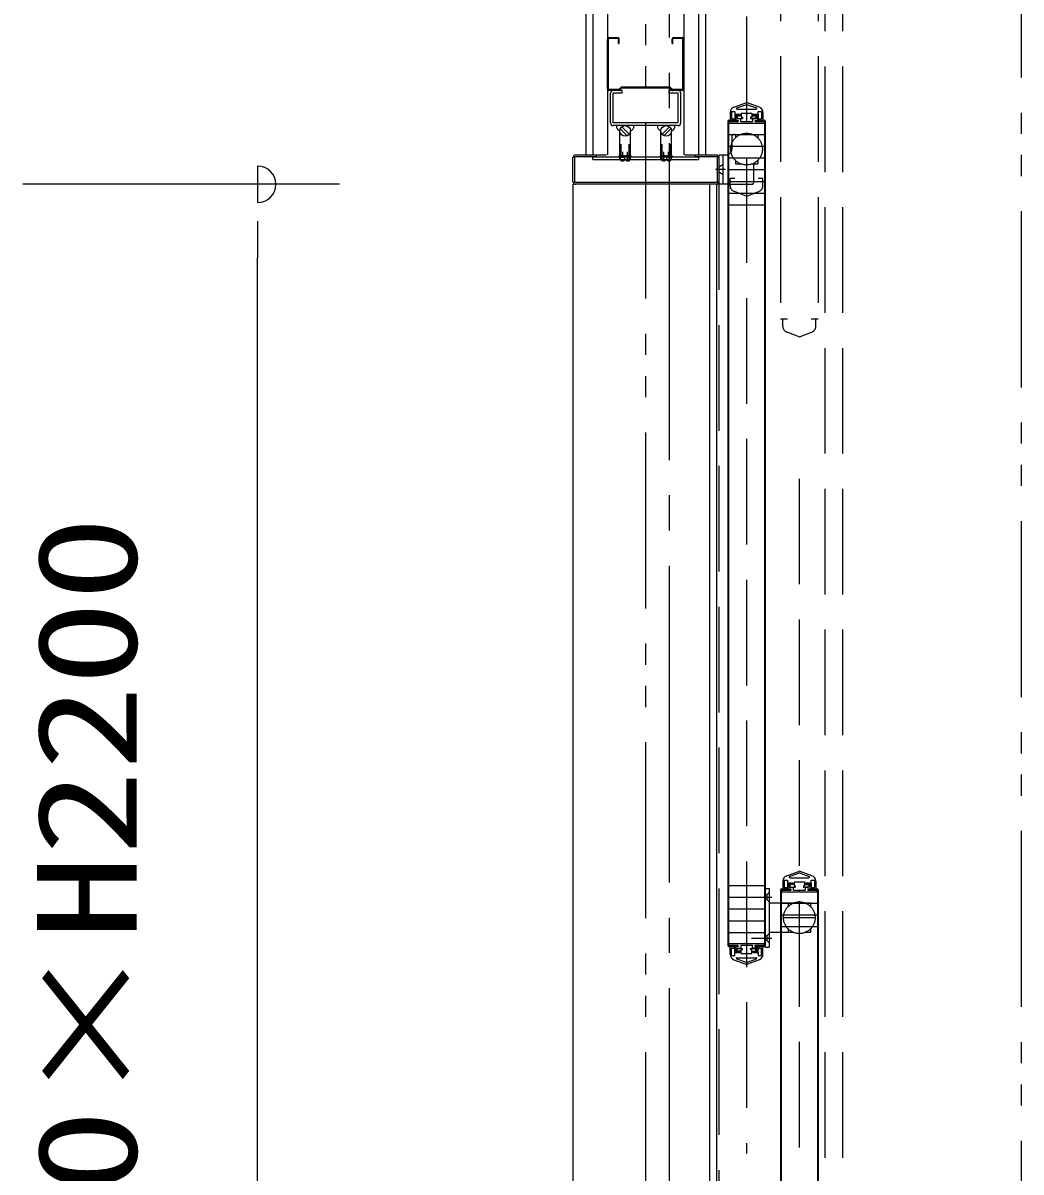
# Model space of a CAD drawing. Units: millimetres at full size. Extents: x -12803 to 120774, y -9413 to 101127.
# Drawn here: x 84424 to 85274, y 16210 to 17189 of the extents above; entities that cross this region are included whole.
import ezdxf
from ezdxf.enums import TextEntityAlignment as Align

# ---------------------------------------------------------------- set-up
doc = ezdxf.new("R2010")
doc.units = ezdxf.units.MM
doc.header["$LTSCALE"] = 30
for name, pattern in [('CHAIN2', [12, 9, -1, 1, -1]), ('DASHED3', [4, 3, -1]), ('DOUBLE_CHAIN1', [8.8, 5, -1, 0.6, -0.6, 0.6, -1])]:
    doc.linetypes.add(name, pattern=pattern)
doc.layers.add('0-0_NoName', color=7, linetype='Continuous')
for name, color, linetype, lineweight in [('1-3_AIHO15-壁開口寸法・コメント', 7, 'Continuous', 15), ('2-0_通芯', 7, 'DOUBLE_CHAIN1', 15), ('2-2_間仕切り芯', 7, 'DOUBLE_CHAIN1', 15), ('2-3_間仕切り', 7, 'Continuous', 15), ('2-A_建具', 7, 'Continuous', 15), ('3-2_AIHO08-壁芯', 7, 'CHAIN2', 15)]:
    doc.layers.add(name, color=color, linetype=linetype, lineweight=lineweight)
doc.styles.add('ＭＳ ゴシック', font='')
doc.styles.get('ＭＳ ゴシック').set_extended_font_data('MS Gothic')

# ---------------------------------------------------------------- blocks, each defined once
blk = doc.blocks.new('グループ部品-726')
at = {"layer": '1-3_AIHO15-壁開口寸法・コメント'}
for p, q in [((84623.51, 15652.66), (84623.51, 15683.91)), ((84623.51, 15605.79), (84623.51, 15637.04))]:
    blk.add_line(p, q, dxfattribs=at)
blk.add_arc((84623.51, 15621.41), 15.62, 90, 270, dxfattribs=at)
blk = doc.blocks.new('グループ部品-727')
at = {"layer": '1-3_AIHO15-壁開口寸法・コメント'}
for p, q in [((84623.51, 17067.04), (84623.51, 17035.79)), ((84623.51, 17020.16), (84623.51, 16988.91))]:
    blk.add_line(p, q, dxfattribs=at)
blk.add_arc((84623.51, 17051.41), 15.62, 270, 90, dxfattribs=at)
blk = doc.blocks.new('グループ部品-728')
at = {"layer": '1-3_AIHO15-壁開口寸法・コメント'}
for p, q in [((84693.36, 17051.41), (84423.51, 17051.41)), ((84623.51, 15683.91), (84623.51, 16988.91)), ((84693.36, 15621.41), (84423.51, 15621.41))]:
    blk.add_line(p, q, dxfattribs=at)
for name in ['グループ部品-727', 'グループ部品-726']:
    blk.add_blockref(name, (0, 0), dxfattribs=at)
at = {"layer": '1-3_AIHO15-壁開口寸法・コメント', "style": 'ＭＳ ゴシック', "width": 1.25}
blk.add_text('W1430×H2200', height=84.92, rotation=90, dxfattribs=at).set_placement((84545.88, 15902.05), align=Align.BOTTOM_LEFT)
blk = doc.blocks.new('グループ部品-732')
at = {"layer": '2-2_間仕切り芯'}
blk.add_line((84954.36, 20799.98), (84954.36, 8296.99), dxfattribs=at)
at = {"layer": '2-3_間仕切り'}
for p, q in [((84921.86, 19673.91), (84921.86, 17076.41)), ((84986.86, 19289.91), (84986.86, 17076.41)), ((84999.36, 17776.41), (84999.36, 17076.41)), ((85005.36, 17776.41), (85005.36, 17076.41)), ((84909.36, 17763.91), (84909.36, 17076.41)), ((84903.36, 17751.41), (84903.36, 17076.41))]:
    blk.add_line(p, q, dxfattribs=at)
at = {"layer": '2-A_建具', "linetype": 'DASHED3'}
for p, q in [((85107.36, 15621.91), (85107.36, 17766.41)), ((85122.36, 15621.91), (85122.36, 17766.41)), ((85069.36, 17760.51), (85069.36, 16936.41)), ((85101.36, 17760.51), (85101.36, 16936.41)), ((85040.36, 17314.41), (85040.36, 16225.57)), ((85027.86, 17091.91), (85027.86, 17081.41)), ((85029.86, 17093.91), (85035.26, 17093.91)), ((85030.86, 17093.91), (85030.86, 17091)), ((85045.46, 17093.91), (85049.86, 17093.91)), ((85049.86, 17093.91), (85049.86, 17091)), ((84909.36, 17074.81), (84999.36, 17074.81)), ((84909.36, 17072.51), (84999.36, 17072.51)), ((85020.06, 17067.91), (85016.86, 17066.01)), ((85030.86, 17071.82), (85030.86, 17068.91)), ((85030.86, 17068.91), (85035.26, 17068.91)), ((85045.46, 17068.91), (85049.86, 17068.91)), ((85046.66, 17053.41), (85046.66, 17068.91)), ((85049.86, 17071.82), (85049.86, 17068.91)), ((85022.4, 17063.91), (85013.95, 17063.91)), ((85020.06, 17059.66), (85016.86, 17061.81)), ((85016.86, 17051.41), (85016.86, 15621.41)), ((85026.36, 17050.19), (85026.36, 17056.41)), ((85030.36, 17056.41), (85026.36, 17056.41)), ((85054.36, 17056.41), (85050.36, 17056.41)), ((85054.36, 17050.19), (85054.36, 17056.41)), ((85040.08, 17041.41), (85030, 17045.38)), ((85040.08, 17041.41), (85040.63, 17041.41)), ((85040.63, 17041.41), (85050.71, 17045.38)), ((85075.36, 16936.41), (85069.36, 16936.41)), ((85071.36, 16930.19), (85071.36, 16936.41)), ((85101.36, 16936.41), (85095.36, 16936.41)), ((85099.36, 16930.19), (85099.36, 16936.41)), ((85085.08, 16921.41), (85075, 16925.38)), ((85085.08, 16921.41), (85085.63, 16921.41)), ((85085.63, 16921.41), (85095.71, 16925.38)), ((85085.36, 16800.56), (85085.36, 15571.41)), ((85057.56, 16445.91), (85056.36, 16445.91)), ((85057.56, 16441.91), (85056.36, 16441.91)), ((85059.56, 16447.91), (85057.56, 16445.91)), ((85057.56, 16445.91), (85057.56, 16441.91)), ((85059.56, 16439.91), (85057.56, 16441.91)), ((85075.86, 16438.91), (85075.86, 16436)), ((85094.86, 16438.91), (85090.46, 16438.91)), ((85091.66, 16438.91), (85091.66, 16438.35)), ((85094.86, 16438.91), (85094.86, 16436)), ((85098.86, 16426.41), (85071.86, 16426.41)), ((85059.56, 16412.91), (85057.56, 16410.91)), ((85080.26, 16413.91), (85069.36, 16413.91)), ((85075.86, 16416.82), (85075.86, 16413.91)), ((85094.86, 16413.91), (85090.46, 16413.91)), ((85091.66, 16414.47), (85091.66, 16413.91)), ((85094.86, 16416.82), (85094.86, 16413.91)), ((85057.56, 16410.91), (85056.36, 16410.91)), ((85059.56, 16404.91), (85057.56, 16406.91))]:
    blk.add_line(p, q, dxfattribs=at)
at = {"layer": '2-A_建具'}
for p, q in [((84921.86, 17132.61), (84921.86, 17175.21)), ((84922.66, 17132.21), (84922.66, 17175.61)), ((84931.06, 17175.61), (84922.66, 17175.61)), ((84923.06, 17176.41), (84930.66, 17176.41)), ((84931.06, 17171.41), (84931.06, 17175.61)), ((84931.86, 17171.41), (84931.86, 17175.21)), ((84976.86, 17171.41), (84976.86, 17175.21)), ((84986.06, 17175.61), (84977.66, 17175.61)), ((84977.66, 17171.41), (84977.66, 17175.61)), ((84978.06, 17176.41), (84985.66, 17176.41)), ((84986.06, 17132.21), (84986.06, 17175.61)), ((84986.86, 17132.61), (84986.86, 17175.21)), ((84931.06, 17171.41), (84931.86, 17171.41)), ((84976.86, 17171.41), (84977.66, 17171.41)), ((84931.52, 17132.21), (84922.66, 17132.21)), ((84934.36, 17131.41), (84923.06, 17131.41)), ((84924.36, 17103.81), (84924.36, 17129.01)), ((84926.66, 17103.71), (84926.66, 17129.11)), ((84934.36, 17129.11), (84926.66, 17129.11)), ((84931.52, 17132.21), (84933.52, 17134.21)), ((84932.21, 17131.76), (84933.86, 17133.41)), ((84975.19, 17134.21), (84933.52, 17134.21)), ((84974.86, 17133.41), (84933.86, 17133.41)), ((84934.36, 17129.11), (84934.36, 17131.41)), ((84974.36, 17129.11), (84974.36, 17131.41)), ((84985.66, 17131.41), (84974.36, 17131.41)), ((84982.06, 17129.11), (84974.36, 17129.11)), ((84974.86, 17133.41), (84976.5, 17131.76)), ((84975.19, 17134.21), (84977.19, 17132.21)), ((84986.06, 17132.21), (84977.19, 17132.21)), ((84982.06, 17103.71), (84982.06, 17129.11)), ((84984.36, 17103.81), (84984.36, 17129.01)), ((85029.64, 17117.21), (85039.67, 17120.89)), ((85032, 17116.48), (85039.67, 17119.29)), ((85051.08, 17117.21), (85041.04, 17120.89)), ((85041.04, 17119.29), (85048.72, 17116.48)), ((85026.36, 17112.52), (85026.36, 17106.31)), ((85027.56, 17113.51), (85027.56, 17107.21)), ((85027.56, 17113.51), (85030.36, 17113.51)), ((85027.56, 17107.21), (85030.36, 17107.21)), ((85030.36, 17113.51), (85030.36, 17111.01)), ((85034.86, 17111.01), (85030.36, 17111.01)), ((85030.36, 17110.91), (85030.36, 17107.24)), ((85030.36, 17110.91), (85034.36, 17110.91)), ((85030.36, 17107.21), (85030.36, 17106.01)), ((85031.36, 17109.91), (85034.36, 17109.91)), ((85031.36, 17109.91), (85031.36, 17107.41)), ((85031.36, 17107.41), (85035.36, 17107.41)), ((85032.17, 17115.51), (85048.54, 17115.51)), ((85032.36, 17109.31), (85032.36, 17108.01)), ((85034.86, 17109.81), (85032.86, 17109.81)), ((85032.86, 17107.51), (85036.86, 17107.51)), ((85034.36, 17110.91), (85034.36, 17109.91)), ((85034.86, 17111.01), (85034.86, 17109.81)), ((85035.36, 17104.91), (85035.36, 17107.41)), ((85035.86, 17112.01), (85035.86, 17108.51)), ((85035.86, 17112.01), (85044.86, 17112.01)), ((85035.86, 17108.51), (85036.86, 17108.51)), ((85036.86, 17108.51), (85036.86, 17107.51)), ((85043.86, 17108.51), (85043.86, 17107.51)), ((85044.86, 17108.51), (85043.86, 17108.51)), ((85043.86, 17107.51), (85047.86, 17107.51)), ((85044.86, 17112.01), (85044.86, 17108.51)), ((85045.36, 17107.41), (85045.36, 17104.91)), ((85049.36, 17107.41), (85045.36, 17107.41)), ((85045.86, 17111.01), (85045.86, 17109.81)), ((85050.36, 17111.01), (85045.86, 17111.01)), ((85045.86, 17109.81), (85047.86, 17109.81)), ((85046.36, 17110.91), (85050.36, 17110.91)), ((85048.36, 17109.31), (85048.36, 17108.01)), ((85049.36, 17109.91), (85049.36, 17107.41)), ((85050.36, 17111.01), (85050.36, 17113.51)), ((85050.36, 17113.51), (85053.16, 17113.51)), ((85050.36, 17110.91), (85050.36, 17107.24)), ((85050.36, 17107.21), (85053.16, 17107.21)), ((85050.36, 17107.21), (85050.36, 17106.01)), ((85053.16, 17113.51), (85053.16, 17107.21)), ((85054.36, 17112.52), (85054.36, 17106.31)), ((84982.06, 17103.71), (84926.66, 17103.71)), ((84981.96, 17101.41), (84926.76, 17101.41)), ((84932.36, 17072.91), (84932.36, 17096.91)), ((84932.76, 17098.78), (84938.72, 17092.81)), ((84933.99, 17100.38), (84940.32, 17094.04)), ((84941.36, 17072.91), (84941.36, 17096.91)), ((84967.36, 17072.91), (84967.36, 17096.91)), ((84974.72, 17100.38), (84968.39, 17094.04)), ((84975.95, 17098.78), (84969.99, 17092.81)), ((84976.36, 17072.91), (84976.36, 17096.91)), ((85024.36, 17105.11), (85024.36, 16402.71)), ((85024.96, 17105.41), (85031.86, 17105.41)), ((85024.96, 17105.41), (85024.96, 16402.41)), ((85025.11, 17104.41), (85025.11, 17103.91)), ((85025.26, 17106.01), (85031.86, 17106.01)), ((85025.61, 17104.91), (85033.11, 17104.91)), ((85025.61, 17103.41), (85040.06, 17103.41)), ((85031.18, 17106.26), (85033.11, 17105.91)), ((85031.86, 17106.01), (85031.86, 17105.41)), ((85033.11, 17105.91), (85033.11, 17104.91)), ((85035.36, 17104.91), (85045.36, 17104.91)), ((85040.36, 17103.71), (85040.06, 17103.41)), ((85040.66, 17103.41), (85040.36, 17103.71)), ((85040.66, 17103.41), (85055.11, 17103.41)), ((85047.61, 17105.91), (85049.54, 17106.26)), ((85047.61, 17105.91), (85047.61, 17104.91)), ((85047.61, 17104.91), (85055.11, 17104.91)), ((85048.86, 17106.01), (85055.46, 17106.01)), ((85055.61, 17104.41), (85055.61, 17103.91)), ((85055.76, 17105.41), (85055.76, 16402.41)), ((85056.36, 17105.11), (85056.36, 16402.71)), ((85024.96, 17093.91), (85055.76, 17093.91)), ((84933.36, 17074.07), (84933.36, 17085.61)), ((84934.86, 17074.4), (84934.86, 17079.17)), ((84938.86, 17071.42), (84938.86, 17079.17)), ((84940.36, 17071.76), (84940.36, 17085.61)), ((84968.36, 17071.76), (84968.36, 17085.61)), ((84969.86, 17071.42), (84969.86, 17079.17)), ((84973.86, 17074.4), (84973.86, 17079.17)), ((84975.36, 17074.07), (84975.36, 17085.61)), ((85024.96, 17083.91), (85055.76, 17083.91)), ((84892.36, 17053.81), (84892.36, 17074.01)), ((84912.36, 17074.81), (84893.96, 17074.81)), ((84893.96, 17053.01), (84893.96, 17074.81)), ((84894.76, 17076.41), (84920.86, 17076.41)), ((84909.36, 17072.51), (84909.36, 17074.81)), ((84912.36, 17074.81), (84912.36, 17076.41)), ((84987.86, 17076.41), (85014.46, 17076.41)), ((84996.36, 17076.41), (84996.36, 17074.81)), ((85015.26, 17074.81), (84996.36, 17074.81)), ((84999.36, 17074.81), (84999.36, 17072.51)), ((85015.26, 17074.81), (85015.26, 17053.01)), ((85016.86, 17076.21), (85016.86, 17051.41)), ((85016.86, 17074.01), (85016.86, 17053.81)), ((85017.06, 17076.41), (85022.86, 17076.41)), ((85020.06, 17076.41), (85020.06, 17051.41)), ((85024.96, 17073.91), (85055.76, 17073.91)), ((85024.96, 17063.91), (85055.76, 17063.91)), ((84892.36, 17051.41), (84892.36, 15619.01)), ((85015.26, 17053.01), (84893.96, 17053.01)), ((85014.46, 17051.41), (84894.76, 17051.41)), ((85024.36, 17051.41), (84958.36, 17051.41)), ((85008.86, 17051.41), (85008.86, 15621.41)), ((85014.86, 17051.41), (85014.86, 15621.41)), ((85024.36, 17051.41), (85044.66, 17051.41)), ((85024.36, 17049.81), (85024.36, 17000.41)), ((85024.96, 17053.91), (85055.76, 17053.91)), ((85056.36, 17049.81), (85056.36, 17000.41)), ((85024.96, 17043.91), (85055.76, 17043.91)), ((85024.96, 17033.91), (85055.76, 17033.91)), ((85074.64, 16462.21), (85084.67, 16465.89)), ((85077, 16461.48), (85084.67, 16464.29)), ((85077.17, 16460.51), (85093.54, 16460.51)), ((85096.08, 16462.21), (85086.04, 16465.89)), ((85086.04, 16464.29), (85093.72, 16461.48)), ((85024.96, 16453.91), (85055.76, 16453.91)), ((85056.36, 16451.41), (85059.56, 16451.41)), ((85056.36, 16401.41), (85056.36, 16451.41)), ((85059.56, 16451.41), (85059.56, 16401.41)), ((85070.26, 16451.01), (85076.86, 16451.01)), ((85071.36, 16457.52), (85071.36, 16451.31)), ((85072.56, 16458.51), (85072.56, 16452.21)), ((85072.56, 16458.51), (85075.36, 16458.51)), ((85072.56, 16452.21), (85075.36, 16452.21)), ((85075.36, 16458.51), (85075.36, 16456.01)), ((85079.86, 16456.01), (85075.36, 16456.01)), ((85075.36, 16455.91), (85075.36, 16452.24)), ((85075.36, 16455.91), (85079.36, 16455.91)), ((85075.36, 16452.21), (85075.36, 16451.01)), ((85076.18, 16451.26), (85078.11, 16450.91)), ((85076.36, 16454.91), (85079.36, 16454.91)), ((85076.36, 16454.91), (85076.36, 16452.41)), ((85076.36, 16452.41), (85080.36, 16452.41)), ((85076.86, 16451.01), (85076.86, 16450.41)), ((85077.36, 16454.31), (85077.36, 16453.01)), ((85079.86, 16454.81), (85077.86, 16454.81)), ((85077.86, 16452.51), (85081.86, 16452.51)), ((85078.11, 16450.91), (85078.11, 16449.91)), ((85079.36, 16455.91), (85079.36, 16454.91)), ((85079.86, 16456.01), (85079.86, 16454.81)), ((85080.36, 16449.91), (85080.36, 16452.41)), ((85080.86, 16457.01), (85080.86, 16453.51)), ((85080.86, 16457.01), (85089.86, 16457.01)), ((85080.86, 16453.51), (85081.86, 16453.51)), ((85081.86, 16453.51), (85081.86, 16452.51)), ((85088.86, 16453.51), (85088.86, 16452.51)), ((85089.86, 16453.51), (85088.86, 16453.51)), ((85088.86, 16452.51), (85092.86, 16452.51)), ((85089.86, 16457.01), (85089.86, 16453.51)), ((85090.36, 16452.41), (85090.36, 16449.91)), ((85094.36, 16452.41), (85090.36, 16452.41)), ((85090.86, 16456.01), (85090.86, 16454.81)), ((85095.36, 16456.01), (85090.86, 16456.01)), ((85090.86, 16454.81), (85092.86, 16454.81)), ((85091.36, 16455.91), (85095.36, 16455.91)), ((85092.61, 16450.91), (85094.54, 16451.26)), ((85092.61, 16450.91), (85092.61, 16449.91)), ((85093.36, 16454.31), (85093.36, 16453.01)), ((85093.86, 16451.01), (85100.46, 16451.01)), ((85094.36, 16454.91), (85094.36, 16452.41)), ((85095.36, 16456.01), (85095.36, 16458.51)), ((85095.36, 16458.51), (85098.16, 16458.51)), ((85095.36, 16455.91), (85095.36, 16452.24)), ((85095.36, 16452.21), (85098.16, 16452.21)), ((85095.36, 16452.21), (85095.36, 16451.01)), ((85098.16, 16458.51), (85098.16, 16452.21)), ((85099.36, 16457.52), (85099.36, 16451.31)), ((85024.96, 16443.91), (85055.76, 16443.91)), ((85044.56, 16443.91), (85062.01, 16443.91)), ((85069.36, 16450.11), (85069.36, 15627.71)), ((85069.96, 16450.41), (85076.86, 16450.41)), ((85069.96, 16450.41), (85069.96, 15627.41)), ((85070.11, 16449.41), (85070.11, 16448.91)), ((85070.61, 16449.91), (85078.11, 16449.91)), ((85070.61, 16448.41), (85085.06, 16448.41)), ((85080.36, 16449.91), (85090.36, 16449.91)), ((85085.36, 16448.71), (85085.06, 16448.41)), ((85085.66, 16448.41), (85085.36, 16448.71)), ((85085.66, 16448.41), (85100.11, 16448.41)), ((85092.61, 16449.91), (85100.11, 16449.91)), ((85100.61, 16449.41), (85100.61, 16448.91)), ((85100.76, 16450.41), (85100.76, 15627.41)), ((85101.36, 16450.11), (85101.36, 15627.71)), ((85024.96, 16433.91), (85055.76, 16433.91)), ((85069.36, 16438.91), (85059.56, 16438.91)), ((85080.26, 16438.91), (85069.36, 16438.91)), ((85069.96, 16438.91), (85100.76, 16438.91)), ((85024.96, 16423.91), (85055.76, 16423.91)), ((85069.96, 16428.91), (85100.76, 16428.91)), ((85024.96, 16413.91), (85055.76, 16413.91)), ((85069.36, 16413.91), (85059.56, 16413.91)), ((85069.96, 16418.91), (85100.76, 16418.91)), ((85024.96, 16402.41), (85031.86, 16402.41)), ((85025.11, 16403.41), (85025.11, 16403.91)), ((85025.26, 16401.81), (85031.86, 16401.81)), ((85025.61, 16404.41), (85040.06, 16404.41)), ((85025.61, 16402.91), (85033.11, 16402.91)), ((85030.36, 16400.61), (85030.36, 16401.81)), ((85031.18, 16401.56), (85033.11, 16401.91)), ((85031.86, 16401.81), (85031.86, 16402.41)), ((85033.11, 16401.91), (85033.11, 16402.91)), ((85035.36, 16402.91), (85035.36, 16400.41)), ((85035.36, 16402.91), (85045.36, 16402.91)), ((85040.36, 16404.11), (85040.06, 16404.41)), ((85040.66, 16404.41), (85040.36, 16404.11)), ((85040.66, 16404.41), (85055.11, 16404.41)), ((85044.56, 16408.91), (85062.01, 16408.91)), ((85045.36, 16400.41), (85045.36, 16402.91)), ((85047.61, 16401.91), (85047.61, 16402.91)), ((85047.61, 16402.91), (85055.11, 16402.91)), ((85047.61, 16401.91), (85049.54, 16401.56)), ((85048.86, 16401.81), (85048.86, 16402.41)), ((85048.86, 16402.41), (85055.76, 16402.41)), ((85048.86, 16401.81), (85055.46, 16401.81)), ((85050.36, 16400.61), (85050.36, 16401.81)), ((85055.61, 16403.41), (85055.61, 16403.91)), ((85026.36, 16395.3), (85026.36, 16401.51)), ((85027.56, 16400.61), (85030.36, 16400.61)), ((85027.56, 16394.31), (85027.56, 16400.61)), ((85027.56, 16394.31), (85030.36, 16394.31)), ((85030.36, 16396.91), (85030.36, 16400.58)), ((85030.36, 16396.91), (85034.36, 16396.91)), ((85034.86, 16396.81), (85030.36, 16396.81)), ((85030.36, 16394.31), (85030.36, 16396.81)), ((85031.36, 16397.91), (85031.36, 16400.41)), ((85031.36, 16400.41), (85035.36, 16400.41)), ((85031.36, 16397.91), (85034.36, 16397.91)), ((85032.17, 16392.31), (85048.54, 16392.31)), ((85032.36, 16398.51), (85032.36, 16399.81)), ((85032.86, 16400.31), (85036.86, 16400.31)), ((85034.86, 16398.01), (85032.86, 16398.01)), ((85034.36, 16396.91), (85034.36, 16397.91)), ((85034.86, 16396.81), (85034.86, 16398.01)), ((85035.86, 16395.81), (85035.86, 16399.31)), ((85035.86, 16399.31), (85036.86, 16399.31)), ((85035.86, 16395.81), (85044.86, 16395.81)), ((85036.86, 16399.31), (85036.86, 16400.31)), ((85043.86, 16399.31), (85043.86, 16400.31)), ((85043.86, 16400.31), (85047.86, 16400.31)), ((85044.86, 16399.31), (85043.86, 16399.31)), ((85044.86, 16395.81), (85044.86, 16399.31)), ((85049.36, 16400.41), (85045.36, 16400.41)), ((85045.86, 16396.81), (85045.86, 16398.01)), ((85045.86, 16398.01), (85047.86, 16398.01)), ((85050.36, 16396.81), (85045.86, 16396.81)), ((85046.36, 16396.91), (85050.36, 16396.91)), ((85048.36, 16398.51), (85048.36, 16399.81)), ((85049.36, 16397.91), (85049.36, 16400.41)), ((85050.36, 16400.61), (85053.16, 16400.61)), ((85050.36, 16396.91), (85050.36, 16400.58)), ((85050.36, 16396.81), (85050.36, 16394.31)), ((85050.36, 16394.31), (85053.16, 16394.31)), ((85053.16, 16394.31), (85053.16, 16400.61)), ((85054.36, 16395.3), (85054.36, 16401.51)), ((85056.36, 16401.41), (85059.56, 16401.41)), ((85029.64, 16390.61), (85039.67, 16386.93)), ((85032, 16391.34), (85039.67, 16388.53)), ((85041.04, 16388.53), (85048.72, 16391.34)), ((85051.08, 16390.61), (85041.04, 16386.93))]:
    blk.add_line(p, q, dxfattribs=at)
for points in [[(85046.36, 17110.91), (85046.36, 17109.91), (85049.36, 17109.91)], [(85048.86, 17106.01), (85048.86, 17105.41), (85055.76, 17105.41)], [(85091.36, 16455.91), (85091.36, 16454.91), (85094.36, 16454.91)], [(85093.86, 16451.01), (85093.86, 16450.41), (85100.76, 16450.41)], [(85046.36, 16396.91), (85046.36, 16397.91), (85049.36, 16397.91)]]:
    blk.add_lwpolyline(points, dxfattribs=at)
at = {"layer": '2-A_建具', "linetype": 'DASHED3'}
blk.add_lwpolyline([(85057.56, 16410.91), (85057.56, 16406.91), (85056.36, 16406.91)], dxfattribs=at)
at = {"layer": '2-A_建具'}
for centre in [(84936.86, 17096.91), (84971.86, 17096.91)]:
    blk.add_circle(centre, 4.5, dxfattribs=at)
at = {"layer": '2-A_建具', "linetype": 'DASHED3'}
for centre in [(85040.36, 17081.41), (85085.36, 16426.41)]:
    blk.add_circle(centre, 13.5, dxfattribs=at)
at = {"layer": '2-A_建具'}
for centre, radius, start, end in [((84923.06, 17175.21), 1.2, 90, 180), ((84930.66, 17175.21), 1.2, 0, 90), ((84978.06, 17175.21), 1.2, 90, 180), ((84985.66, 17175.21), 1.2, 0, 90), ((84923.06, 17132.61), 1.2, 180, 270), ((84926.76, 17129.01), 2.4, 90, 180), ((84931.36, 17132.61), 1.2, 270, 315), ((84977.35, 17132.61), 1.2, 225, 270), ((84981.96, 17129.01), 2.4, 0, 90), ((84985.66, 17132.61), 1.2, 270, 0), ((85031.36, 17112.52), 5, 110.12444, 180), ((85032.17, 17116.01), 0.5, 110.12444, 270), ((85040.36, 17119.01), 2, 69.87556, 110.12444), ((85040.36, 17117.41), 2, 69.87556, 110.12444), ((85048.54, 17116.01), 0.5, 270, 69.87556), ((85049.36, 17112.52), 5, 0, 69.87556), ((85031.36, 17107.24), 1, 180, 259.69515), ((85032.86, 17109.31), 0.5, 90, 180), ((85032.86, 17108.01), 0.5, 180, 270), ((85047.86, 17109.31), 0.5, 0, 90), ((85047.86, 17108.01), 0.5, 270, 0), ((85049.36, 17107.24), 1, 280.30485, 0), ((84926.76, 17103.81), 2.4, 180, 270), ((84933.4, 17100.84), 4.02, 171.82006, 255.0162), ((84940.32, 17100.84), 4.02, 284.9838, 8.17994), ((84968.4, 17100.84), 4.02, 171.82006, 255.0162), ((84975.32, 17100.84), 4.02, 284.9838, 8.17994), ((84981.96, 17103.81), 2.4, 270, 0), ((85025.26, 17105.11), 0.9, 90, 180), ((85025.61, 17104.41), 0.5, 90, 180), ((85025.61, 17103.91), 0.5, 180, 270), ((85026.66, 17106.31), 0.3, 180, 270), ((85054.06, 17106.31), 0.3, 270, 0), ((85055.11, 17104.41), 0.5, 0, 90), ((85055.11, 17103.91), 0.5, 270, 0), ((85055.46, 17105.11), 0.9, 0, 90), ((84894.76, 17074.01), 2.4, 90, 180), ((84932.36, 17074.81), 1, 25.84193, 180), ((84934.61, 17071.97), 2.44, 22.61986, 157.38014), ((84934.61, 17073.85), 2.44, 202.61986, 337.38014), ((84934.16, 17074.81), 1, 25.84193, 180), ((84935.96, 17074.81), 1, 25.84193, 180), ((84937.76, 17074.81), 1, 25.84193, 180), ((84939.11, 17073.85), 2.44, 202.61986, 337.38014), ((84939.56, 17074.81), 1, 25.84193, 180), ((84941.36, 17074.81), 1, 0, 180), ((84967.36, 17074.81), 1, 0, 180), ((84969.61, 17073.85), 2.44, 202.61986, 337.38014), ((84969.16, 17074.81), 1, 0, 154.15807), ((84970.96, 17074.81), 1, 0, 154.15807), ((84972.76, 17074.81), 1, 0, 154.15807), ((84974.11, 17071.97), 2.44, 22.61986, 157.38014), ((84974.11, 17073.85), 2.44, 202.61986, 337.38014), ((84974.56, 17074.81), 1, 0, 154.15807), ((84976.36, 17074.81), 1, 0, 154.15807), ((85014.46, 17074.01), 2.4, 0, 90), ((85022.86, 17081.41), 5, 270, 287.4576), ((84894.76, 17053.81), 2.4, 180, 270), ((85014.46, 17053.81), 2.4, 270, 0), ((85076.36, 16457.52), 5, 110.12444, 180), ((85077.17, 16461.01), 0.5, 110.12444, 270), ((85085.36, 16464.01), 2, 69.87556, 110.12444), ((85085.36, 16462.41), 2, 69.87556, 110.12444), ((85093.54, 16461.01), 0.5, 270, 69.87556), ((85094.36, 16457.52), 5, 0, 69.87556), ((85070.26, 16450.11), 0.9, 90, 180), ((85071.66, 16451.31), 0.3, 180, 270), ((85076.36, 16452.24), 1, 180, 259.69515), ((85077.86, 16454.31), 0.5, 90, 180), ((85077.86, 16453.01), 0.5, 180, 270), ((85092.86, 16454.31), 0.5, 0, 90), ((85092.86, 16453.01), 0.5, 270, 0), ((85094.36, 16452.24), 1, 280.30485, 0), ((85099.06, 16451.31), 0.3, 270, 0), ((85100.46, 16450.11), 0.9, 0, 90), ((85070.61, 16449.41), 0.5, 90, 180), ((85070.61, 16448.91), 0.5, 180, 270), ((85100.11, 16449.41), 0.5, 0, 90), ((85100.11, 16448.91), 0.5, 270, 0), ((85025.26, 16402.71), 0.9, 180, 270), ((85025.61, 16403.91), 0.5, 90, 180), ((85025.61, 16403.41), 0.5, 180, 270), ((85026.66, 16401.51), 0.3, 90, 180), ((85054.06, 16401.51), 0.3, 0, 90), ((85055.11, 16403.91), 0.5, 0, 90), ((85055.11, 16403.41), 0.5, 270, 0), ((85055.46, 16402.71), 0.9, 270, 0), ((85031.36, 16395.3), 5, 180, 249.87556), ((85031.36, 16400.58), 1, 100.30485, 180), ((85032.17, 16391.81), 0.5, 90, 249.87556), ((85032.86, 16399.81), 0.5, 90, 180), ((85032.86, 16398.51), 0.5, 180, 270), ((85047.86, 16399.81), 0.5, 0, 90), ((85047.86, 16398.51), 0.5, 270, 0), ((85048.54, 16391.81), 0.5, 290.12444, 90), ((85049.36, 16400.58), 1, 0, 79.69515), ((85049.36, 16395.3), 5, 290.12444, 0), ((85040.36, 16390.41), 2, 249.87556, 290.12444), ((85040.36, 16388.81), 2, 249.87556, 290.12444)]:
    blk.add_arc(centre, radius, start, end, dxfattribs=at)
at = {"layer": '2-A_建具', "linetype": 'DASHED3'}
for centre, radius, start, end in [((85029.86, 17091.91), 2, 90, 180), ((85022.86, 17081.41), 5, 287.4576, 0), ((85031.36, 17050.19), 5, 180, 254.24546), ((85044.66, 17053.41), 2, 270, 0), ((85049.36, 17050.19), 5, 285.75454, 0), ((85076.36, 16930.19), 5, 180, 254.24546), ((85094.36, 16930.19), 5, 285.75454, 0)]:
    blk.add_arc(centre, radius, start, end, dxfattribs=at)
at = {"layer": '3-2_AIHO08-壁芯'}
blk.add_line((84974.36, 19246.41), (84974.36, 13296.41), dxfattribs=at)
at = {"layer": '1-3_AIHO15-壁開口寸法・コメント'}
blk.add_blockref('グループ部品-728', (0, 0), dxfattribs=at)
blk = doc.blocks.new('グループ部品-757')
at = {"layer": '1-3_AIHO15-壁開口寸法・コメント'}
for p, q in [((84623.51, 15652.66), (84623.51, 15683.91)), ((84623.51, 15605.79), (84623.51, 15637.04))]:
    blk.add_line(p, q, dxfattribs=at)
blk.add_arc((84623.51, 15621.41), 15.62, 90, 270, dxfattribs=at)
blk = doc.blocks.new('グループ部品-758')
at = {"layer": '1-3_AIHO15-壁開口寸法・コメント'}
for p, q in [((84623.51, 17067.04), (84623.51, 17035.79)), ((84623.51, 17020.16), (84623.51, 16988.91))]:
    blk.add_line(p, q, dxfattribs=at)
blk.add_arc((84623.51, 17051.41), 15.62, 270, 90, dxfattribs=at)
blk = doc.blocks.new('グループ部品-759')
at = {"layer": '1-3_AIHO15-壁開口寸法・コメント'}
for p, q in [((84693.36, 17051.41), (84423.51, 17051.41)), ((84623.51, 15683.91), (84623.51, 16988.91)), ((84693.36, 15621.41), (84423.51, 15621.41))]:
    blk.add_line(p, q, dxfattribs=at)
for name in ['グループ部品-758', 'グループ部品-757']:
    blk.add_blockref(name, (0, 0), dxfattribs=at)
at = {"layer": '1-3_AIHO15-壁開口寸法・コメント', "style": 'ＭＳ ゴシック', "width": 1.25}
blk.add_text('W1430×H2200', height=84.92, rotation=90, dxfattribs=at).set_placement((84545.88, 15902.05), align=Align.BOTTOM_LEFT)
blk = doc.blocks.new('グループ部品-763')
at = {"layer": '2-2_間仕切り芯'}
blk.add_line((84954.36, 20799.98), (84954.36, 8296.99), dxfattribs=at)
at = {"layer": '2-A_建具', "linetype": 'DASHED3'}
for p, q in [((85107.36, 15621.91), (85107.36, 17766.41)), ((85122.36, 15621.91), (85122.36, 17766.41)), ((85069.36, 17760.51), (85069.36, 16936.41)), ((85101.36, 17760.51), (85101.36, 16936.41)), ((85040.36, 17314.41), (85040.36, 16225.57)), ((85027.86, 17091.91), (85027.86, 17081.41)), ((85029.86, 17093.91), (85035.26, 17093.91)), ((85030.86, 17093.91), (85030.86, 17091)), ((85045.46, 17093.91), (85049.86, 17093.91)), ((85049.86, 17093.91), (85049.86, 17091)), ((84909.36, 17074.81), (84999.36, 17074.81)), ((84909.36, 17072.51), (84999.36, 17072.51)), ((85020.06, 17067.91), (85016.86, 17066.01)), ((85030.86, 17071.82), (85030.86, 17068.91)), ((85030.86, 17068.91), (85035.26, 17068.91)), ((85045.46, 17068.91), (85049.86, 17068.91)), ((85046.66, 17053.41), (85046.66, 17068.91)), ((85049.86, 17071.82), (85049.86, 17068.91)), ((85022.4, 17063.91), (85013.95, 17063.91)), ((85020.06, 17059.66), (85016.86, 17061.81)), ((85016.86, 17051.41), (85016.86, 15621.41)), ((85026.36, 17050.19), (85026.36, 17056.41)), ((85030.36, 17056.41), (85026.36, 17056.41)), ((85054.36, 17056.41), (85050.36, 17056.41)), ((85054.36, 17050.19), (85054.36, 17056.41)), ((85040.08, 17041.41), (85030, 17045.38)), ((85040.08, 17041.41), (85040.63, 17041.41)), ((85040.63, 17041.41), (85050.71, 17045.38)), ((85075.36, 16936.41), (85069.36, 16936.41)), ((85071.36, 16930.19), (85071.36, 16936.41)), ((85101.36, 16936.41), (85095.36, 16936.41)), ((85099.36, 16930.19), (85099.36, 16936.41)), ((85085.08, 16921.41), (85075, 16925.38)), ((85085.08, 16921.41), (85085.63, 16921.41)), ((85085.63, 16921.41), (85095.71, 16925.38)), ((85085.36, 16800.56), (85085.36, 15571.41)), ((85057.56, 16445.91), (85056.36, 16445.91)), ((85057.56, 16441.91), (85056.36, 16441.91)), ((85059.56, 16447.91), (85057.56, 16445.91)), ((85057.56, 16445.91), (85057.56, 16441.91)), ((85059.56, 16439.91), (85057.56, 16441.91)), ((85075.86, 16438.91), (85075.86, 16436)), ((85094.86, 16438.91), (85090.46, 16438.91)), ((85091.66, 16438.91), (85091.66, 16438.35)), ((85094.86, 16438.91), (85094.86, 16436)), ((85098.86, 16426.41), (85071.86, 16426.41)), ((85059.56, 16412.91), (85057.56, 16410.91)), ((85080.26, 16413.91), (85069.36, 16413.91)), ((85075.86, 16416.82), (85075.86, 16413.91)), ((85094.86, 16413.91), (85090.46, 16413.91)), ((85091.66, 16414.47), (85091.66, 16413.91)), ((85094.86, 16416.82), (85094.86, 16413.91)), ((85057.56, 16410.91), (85056.36, 16410.91)), ((85059.56, 16404.91), (85057.56, 16406.91))]:
    blk.add_line(p, q, dxfattribs=at)
at = {"layer": '2-A_建具'}
for p, q in [((84921.86, 17132.61), (84921.86, 17175.21)), ((84922.66, 17132.21), (84922.66, 17175.61)), ((84931.06, 17175.61), (84922.66, 17175.61)), ((84923.06, 17176.41), (84930.66, 17176.41)), ((84931.06, 17171.41), (84931.06, 17175.61)), ((84931.86, 17171.41), (84931.86, 17175.21)), ((84976.86, 17171.41), (84976.86, 17175.21)), ((84986.06, 17175.61), (84977.66, 17175.61)), ((84977.66, 17171.41), (84977.66, 17175.61)), ((84978.06, 17176.41), (84985.66, 17176.41)), ((84986.06, 17132.21), (84986.06, 17175.61)), ((84986.86, 17132.61), (84986.86, 17175.21)), ((84931.06, 17171.41), (84931.86, 17171.41)), ((84976.86, 17171.41), (84977.66, 17171.41)), ((84931.52, 17132.21), (84922.66, 17132.21)), ((84934.36, 17131.41), (84923.06, 17131.41)), ((84924.36, 17103.81), (84924.36, 17129.01)), ((84926.66, 17103.71), (84926.66, 17129.11)), ((84934.36, 17129.11), (84926.66, 17129.11)), ((84931.52, 17132.21), (84933.52, 17134.21)), ((84932.21, 17131.76), (84933.86, 17133.41)), ((84975.19, 17134.21), (84933.52, 17134.21)), ((84974.86, 17133.41), (84933.86, 17133.41)), ((84934.36, 17129.11), (84934.36, 17131.41)), ((84974.36, 17129.11), (84974.36, 17131.41)), ((84985.66, 17131.41), (84974.36, 17131.41)), ((84982.06, 17129.11), (84974.36, 17129.11)), ((84974.86, 17133.41), (84976.5, 17131.76)), ((84975.19, 17134.21), (84977.19, 17132.21)), ((84986.06, 17132.21), (84977.19, 17132.21)), ((84982.06, 17103.71), (84982.06, 17129.11)), ((84984.36, 17103.81), (84984.36, 17129.01)), ((85029.64, 17117.21), (85039.67, 17120.89)), ((85032, 17116.48), (85039.67, 17119.29)), ((85051.08, 17117.21), (85041.04, 17120.89)), ((85041.04, 17119.29), (85048.72, 17116.48)), ((85026.36, 17112.52), (85026.36, 17106.31)), ((85027.56, 17113.51), (85027.56, 17107.21)), ((85027.56, 17113.51), (85030.36, 17113.51)), ((85027.56, 17107.21), (85030.36, 17107.21)), ((85030.36, 17113.51), (85030.36, 17111.01)), ((85034.86, 17111.01), (85030.36, 17111.01)), ((85030.36, 17110.91), (85030.36, 17107.24)), ((85030.36, 17110.91), (85034.36, 17110.91)), ((85030.36, 17107.21), (85030.36, 17106.01)), ((85031.36, 17109.91), (85034.36, 17109.91)), ((85031.36, 17109.91), (85031.36, 17107.41)), ((85031.36, 17107.41), (85035.36, 17107.41)), ((85032.17, 17115.51), (85048.54, 17115.51)), ((85032.36, 17109.31), (85032.36, 17108.01)), ((85034.86, 17109.81), (85032.86, 17109.81)), ((85032.86, 17107.51), (85036.86, 17107.51)), ((85034.36, 17110.91), (85034.36, 17109.91)), ((85034.86, 17111.01), (85034.86, 17109.81)), ((85035.36, 17104.91), (85035.36, 17107.41)), ((85035.86, 17112.01), (85035.86, 17108.51)), ((85035.86, 17112.01), (85044.86, 17112.01)), ((85035.86, 17108.51), (85036.86, 17108.51)), ((85036.86, 17108.51), (85036.86, 17107.51)), ((85043.86, 17108.51), (85043.86, 17107.51)), ((85044.86, 17108.51), (85043.86, 17108.51)), ((85043.86, 17107.51), (85047.86, 17107.51)), ((85044.86, 17112.01), (85044.86, 17108.51)), ((85045.36, 17107.41), (85045.36, 17104.91)), ((85049.36, 17107.41), (85045.36, 17107.41)), ((85045.86, 17111.01), (85045.86, 17109.81)), ((85050.36, 17111.01), (85045.86, 17111.01)), ((85045.86, 17109.81), (85047.86, 17109.81)), ((85046.36, 17110.91), (85050.36, 17110.91)), ((85048.36, 17109.31), (85048.36, 17108.01)), ((85049.36, 17109.91), (85049.36, 17107.41)), ((85050.36, 17111.01), (85050.36, 17113.51)), ((85050.36, 17113.51), (85053.16, 17113.51)), ((85050.36, 17110.91), (85050.36, 17107.24)), ((85050.36, 17107.21), (85053.16, 17107.21)), ((85050.36, 17107.21), (85050.36, 17106.01)), ((85053.16, 17113.51), (85053.16, 17107.21)), ((85054.36, 17112.52), (85054.36, 17106.31)), ((84982.06, 17103.71), (84926.66, 17103.71)), ((84981.96, 17101.41), (84926.76, 17101.41)), ((84932.36, 17072.91), (84932.36, 17096.91)), ((84932.76, 17098.78), (84938.72, 17092.81)), ((84933.99, 17100.38), (84940.32, 17094.04)), ((84941.36, 17072.91), (84941.36, 17096.91)), ((84967.36, 17072.91), (84967.36, 17096.91)), ((84974.72, 17100.38), (84968.39, 17094.04)), ((84975.95, 17098.78), (84969.99, 17092.81)), ((84976.36, 17072.91), (84976.36, 17096.91)), ((85024.36, 17105.11), (85024.36, 16402.71)), ((85024.96, 17105.41), (85031.86, 17105.41)), ((85024.96, 17105.41), (85024.96, 16402.41)), ((85025.11, 17104.41), (85025.11, 17103.91)), ((85025.26, 17106.01), (85031.86, 17106.01)), ((85025.61, 17104.91), (85033.11, 17104.91)), ((85025.61, 17103.41), (85040.06, 17103.41)), ((85031.18, 17106.26), (85033.11, 17105.91)), ((85031.86, 17106.01), (85031.86, 17105.41)), ((85033.11, 17105.91), (85033.11, 17104.91)), ((85035.36, 17104.91), (85045.36, 17104.91)), ((85040.36, 17103.71), (85040.06, 17103.41)), ((85040.66, 17103.41), (85040.36, 17103.71)), ((85040.66, 17103.41), (85055.11, 17103.41)), ((85047.61, 17105.91), (85049.54, 17106.26)), ((85047.61, 17105.91), (85047.61, 17104.91)), ((85047.61, 17104.91), (85055.11, 17104.91)), ((85048.86, 17106.01), (85055.46, 17106.01)), ((85055.61, 17104.41), (85055.61, 17103.91)), ((85055.76, 17105.41), (85055.76, 16402.41)), ((85056.36, 17105.11), (85056.36, 16402.71)), ((85024.96, 17093.91), (85055.76, 17093.91)), ((84933.36, 17074.07), (84933.36, 17085.61)), ((84934.86, 17074.4), (84934.86, 17079.17)), ((84938.86, 17071.42), (84938.86, 17079.17)), ((84940.36, 17071.76), (84940.36, 17085.61)), ((84968.36, 17071.76), (84968.36, 17085.61)), ((84969.86, 17071.42), (84969.86, 17079.17)), ((84973.86, 17074.4), (84973.86, 17079.17)), ((84975.36, 17074.07), (84975.36, 17085.61)), ((85024.96, 17083.91), (85055.76, 17083.91)), ((84892.36, 17053.81), (84892.36, 17074.01)), ((84912.36, 17074.81), (84893.96, 17074.81)), ((84893.96, 17053.01), (84893.96, 17074.81)), ((84894.76, 17076.41), (84920.86, 17076.41)), ((84909.36, 17072.51), (84909.36, 17074.81)), ((84912.36, 17074.81), (84912.36, 17076.41)), ((84987.86, 17076.41), (85014.46, 17076.41)), ((84996.36, 17076.41), (84996.36, 17074.81)), ((85015.26, 17074.81), (84996.36, 17074.81)), ((84999.36, 17074.81), (84999.36, 17072.51)), ((85015.26, 17074.81), (85015.26, 17053.01)), ((85016.86, 17076.21), (85016.86, 17051.41)), ((85016.86, 17074.01), (85016.86, 17053.81)), ((85017.06, 17076.41), (85022.86, 17076.41)), ((85020.06, 17076.41), (85020.06, 17051.41)), ((85024.96, 17073.91), (85055.76, 17073.91)), ((85024.96, 17063.91), (85055.76, 17063.91)), ((84892.36, 17051.41), (84892.36, 15619.01)), ((85015.26, 17053.01), (84893.96, 17053.01)), ((85014.46, 17051.41), (84894.76, 17051.41)), ((85024.36, 17051.41), (84958.36, 17051.41)), ((85008.86, 17051.41), (85008.86, 15621.41)), ((85014.86, 17051.41), (85014.86, 15621.41)), ((85024.36, 17051.41), (85044.66, 17051.41)), ((85024.36, 17049.81), (85024.36, 17000.41)), ((85024.96, 17053.91), (85055.76, 17053.91)), ((85056.36, 17049.81), (85056.36, 17000.41)), ((85024.96, 17043.91), (85055.76, 17043.91)), ((85024.96, 17033.91), (85055.76, 17033.91)), ((85074.64, 16462.21), (85084.67, 16465.89)), ((85077, 16461.48), (85084.67, 16464.29)), ((85077.17, 16460.51), (85093.54, 16460.51)), ((85096.08, 16462.21), (85086.04, 16465.89)), ((85086.04, 16464.29), (85093.72, 16461.48)), ((85024.96, 16453.91), (85055.76, 16453.91)), ((85056.36, 16451.41), (85059.56, 16451.41)), ((85056.36, 16401.41), (85056.36, 16451.41)), ((85059.56, 16451.41), (85059.56, 16401.41)), ((85070.26, 16451.01), (85076.86, 16451.01)), ((85071.36, 16457.52), (85071.36, 16451.31)), ((85072.56, 16458.51), (85072.56, 16452.21)), ((85072.56, 16458.51), (85075.36, 16458.51)), ((85072.56, 16452.21), (85075.36, 16452.21)), ((85075.36, 16458.51), (85075.36, 16456.01)), ((85079.86, 16456.01), (85075.36, 16456.01)), ((85075.36, 16455.91), (85075.36, 16452.24)), ((85075.36, 16455.91), (85079.36, 16455.91)), ((85075.36, 16452.21), (85075.36, 16451.01)), ((85076.18, 16451.26), (85078.11, 16450.91)), ((85076.36, 16454.91), (85079.36, 16454.91)), ((85076.36, 16454.91), (85076.36, 16452.41)), ((85076.36, 16452.41), (85080.36, 16452.41)), ((85076.86, 16451.01), (85076.86, 16450.41)), ((85077.36, 16454.31), (85077.36, 16453.01)), ((85079.86, 16454.81), (85077.86, 16454.81)), ((85077.86, 16452.51), (85081.86, 16452.51)), ((85078.11, 16450.91), (85078.11, 16449.91)), ((85079.36, 16455.91), (85079.36, 16454.91)), ((85079.86, 16456.01), (85079.86, 16454.81)), ((85080.36, 16449.91), (85080.36, 16452.41)), ((85080.86, 16457.01), (85080.86, 16453.51)), ((85080.86, 16457.01), (85089.86, 16457.01)), ((85080.86, 16453.51), (85081.86, 16453.51)), ((85081.86, 16453.51), (85081.86, 16452.51)), ((85088.86, 16453.51), (85088.86, 16452.51)), ((85089.86, 16453.51), (85088.86, 16453.51)), ((85088.86, 16452.51), (85092.86, 16452.51)), ((85089.86, 16457.01), (85089.86, 16453.51)), ((85090.36, 16452.41), (85090.36, 16449.91)), ((85094.36, 16452.41), (85090.36, 16452.41)), ((85090.86, 16456.01), (85090.86, 16454.81)), ((85095.36, 16456.01), (85090.86, 16456.01)), ((85090.86, 16454.81), (85092.86, 16454.81)), ((85091.36, 16455.91), (85095.36, 16455.91)), ((85092.61, 16450.91), (85094.54, 16451.26)), ((85092.61, 16450.91), (85092.61, 16449.91)), ((85093.36, 16454.31), (85093.36, 16453.01)), ((85093.86, 16451.01), (85100.46, 16451.01)), ((85094.36, 16454.91), (85094.36, 16452.41)), ((85095.36, 16456.01), (85095.36, 16458.51)), ((85095.36, 16458.51), (85098.16, 16458.51)), ((85095.36, 16455.91), (85095.36, 16452.24)), ((85095.36, 16452.21), (85098.16, 16452.21)), ((85095.36, 16452.21), (85095.36, 16451.01)), ((85098.16, 16458.51), (85098.16, 16452.21)), ((85099.36, 16457.52), (85099.36, 16451.31)), ((85024.96, 16443.91), (85055.76, 16443.91)), ((85044.56, 16443.91), (85062.01, 16443.91)), ((85069.36, 16450.11), (85069.36, 15627.71)), ((85069.96, 16450.41), (85076.86, 16450.41)), ((85069.96, 16450.41), (85069.96, 15627.41)), ((85070.11, 16449.41), (85070.11, 16448.91)), ((85070.61, 16449.91), (85078.11, 16449.91)), ((85070.61, 16448.41), (85085.06, 16448.41)), ((85080.36, 16449.91), (85090.36, 16449.91)), ((85085.36, 16448.71), (85085.06, 16448.41)), ((85085.66, 16448.41), (85085.36, 16448.71)), ((85085.66, 16448.41), (85100.11, 16448.41)), ((85092.61, 16449.91), (85100.11, 16449.91)), ((85100.61, 16449.41), (85100.61, 16448.91)), ((85100.76, 16450.41), (85100.76, 15627.41)), ((85101.36, 16450.11), (85101.36, 15627.71)), ((85024.96, 16433.91), (85055.76, 16433.91)), ((85069.36, 16438.91), (85059.56, 16438.91)), ((85080.26, 16438.91), (85069.36, 16438.91)), ((85069.96, 16438.91), (85100.76, 16438.91)), ((85024.96, 16423.91), (85055.76, 16423.91)), ((85069.96, 16428.91), (85100.76, 16428.91)), ((85024.96, 16413.91), (85055.76, 16413.91)), ((85069.36, 16413.91), (85059.56, 16413.91)), ((85069.96, 16418.91), (85100.76, 16418.91)), ((85024.96, 16402.41), (85031.86, 16402.41)), ((85025.11, 16403.41), (85025.11, 16403.91)), ((85025.26, 16401.81), (85031.86, 16401.81)), ((85025.61, 16404.41), (85040.06, 16404.41)), ((85025.61, 16402.91), (85033.11, 16402.91)), ((85030.36, 16400.61), (85030.36, 16401.81)), ((85031.18, 16401.56), (85033.11, 16401.91)), ((85031.86, 16401.81), (85031.86, 16402.41)), ((85033.11, 16401.91), (85033.11, 16402.91)), ((85035.36, 16402.91), (85035.36, 16400.41)), ((85035.36, 16402.91), (85045.36, 16402.91)), ((85040.36, 16404.11), (85040.06, 16404.41)), ((85040.66, 16404.41), (85040.36, 16404.11)), ((85040.66, 16404.41), (85055.11, 16404.41)), ((85044.56, 16408.91), (85062.01, 16408.91)), ((85045.36, 16400.41), (85045.36, 16402.91)), ((85047.61, 16401.91), (85047.61, 16402.91)), ((85047.61, 16402.91), (85055.11, 16402.91)), ((85047.61, 16401.91), (85049.54, 16401.56)), ((85048.86, 16401.81), (85048.86, 16402.41)), ((85048.86, 16402.41), (85055.76, 16402.41)), ((85048.86, 16401.81), (85055.46, 16401.81)), ((85050.36, 16400.61), (85050.36, 16401.81)), ((85055.61, 16403.41), (85055.61, 16403.91)), ((85026.36, 16395.3), (85026.36, 16401.51)), ((85027.56, 16400.61), (85030.36, 16400.61)), ((85027.56, 16394.31), (85027.56, 16400.61)), ((85027.56, 16394.31), (85030.36, 16394.31)), ((85030.36, 16396.91), (85030.36, 16400.58)), ((85030.36, 16396.91), (85034.36, 16396.91)), ((85034.86, 16396.81), (85030.36, 16396.81)), ((85030.36, 16394.31), (85030.36, 16396.81)), ((85031.36, 16397.91), (85031.36, 16400.41)), ((85031.36, 16400.41), (85035.36, 16400.41)), ((85031.36, 16397.91), (85034.36, 16397.91)), ((85032.17, 16392.31), (85048.54, 16392.31)), ((85032.36, 16398.51), (85032.36, 16399.81)), ((85032.86, 16400.31), (85036.86, 16400.31)), ((85034.86, 16398.01), (85032.86, 16398.01)), ((85034.36, 16396.91), (85034.36, 16397.91)), ((85034.86, 16396.81), (85034.86, 16398.01)), ((85035.86, 16395.81), (85035.86, 16399.31)), ((85035.86, 16399.31), (85036.86, 16399.31)), ((85035.86, 16395.81), (85044.86, 16395.81)), ((85036.86, 16399.31), (85036.86, 16400.31)), ((85043.86, 16399.31), (85043.86, 16400.31)), ((85043.86, 16400.31), (85047.86, 16400.31)), ((85044.86, 16399.31), (85043.86, 16399.31)), ((85044.86, 16395.81), (85044.86, 16399.31)), ((85049.36, 16400.41), (85045.36, 16400.41)), ((85045.86, 16396.81), (85045.86, 16398.01)), ((85045.86, 16398.01), (85047.86, 16398.01)), ((85050.36, 16396.81), (85045.86, 16396.81)), ((85046.36, 16396.91), (85050.36, 16396.91)), ((85048.36, 16398.51), (85048.36, 16399.81)), ((85049.36, 16397.91), (85049.36, 16400.41)), ((85050.36, 16400.61), (85053.16, 16400.61)), ((85050.36, 16396.91), (85050.36, 16400.58)), ((85050.36, 16396.81), (85050.36, 16394.31)), ((85050.36, 16394.31), (85053.16, 16394.31)), ((85053.16, 16394.31), (85053.16, 16400.61)), ((85054.36, 16395.3), (85054.36, 16401.51)), ((85056.36, 16401.41), (85059.56, 16401.41)), ((85029.64, 16390.61), (85039.67, 16386.93)), ((85032, 16391.34), (85039.67, 16388.53)), ((85041.04, 16388.53), (85048.72, 16391.34)), ((85051.08, 16390.61), (85041.04, 16386.93))]:
    blk.add_line(p, q, dxfattribs=at)
for points in [[(85046.36, 17110.91), (85046.36, 17109.91), (85049.36, 17109.91)], [(85048.86, 17106.01), (85048.86, 17105.41), (85055.76, 17105.41)], [(85091.36, 16455.91), (85091.36, 16454.91), (85094.36, 16454.91)], [(85093.86, 16451.01), (85093.86, 16450.41), (85100.76, 16450.41)], [(85046.36, 16396.91), (85046.36, 16397.91), (85049.36, 16397.91)]]:
    blk.add_lwpolyline(points, dxfattribs=at)
at = {"layer": '2-A_建具', "linetype": 'DASHED3'}
blk.add_lwpolyline([(85057.56, 16410.91), (85057.56, 16406.91), (85056.36, 16406.91)], dxfattribs=at)
at = {"layer": '2-A_建具'}
for centre in [(84936.86, 17096.91), (84971.86, 17096.91)]:
    blk.add_circle(centre, 4.5, dxfattribs=at)
at = {"layer": '2-A_建具', "linetype": 'DASHED3'}
for centre in [(85040.36, 17081.41), (85085.36, 16426.41)]:
    blk.add_circle(centre, 13.5, dxfattribs=at)
at = {"layer": '2-A_建具'}
for centre, radius, start, end in [((84923.06, 17175.21), 1.2, 90, 180), ((84930.66, 17175.21), 1.2, 0, 90), ((84978.06, 17175.21), 1.2, 90, 180), ((84985.66, 17175.21), 1.2, 0, 90), ((84923.06, 17132.61), 1.2, 180, 270), ((84926.76, 17129.01), 2.4, 90, 180), ((84931.36, 17132.61), 1.2, 270, 315), ((84977.35, 17132.61), 1.2, 225, 270), ((84981.96, 17129.01), 2.4, 0, 90), ((84985.66, 17132.61), 1.2, 270, 0), ((85031.36, 17112.52), 5, 110.12444, 180), ((85032.17, 17116.01), 0.5, 110.12444, 270), ((85040.36, 17119.01), 2, 69.87556, 110.12444), ((85040.36, 17117.41), 2, 69.87556, 110.12444), ((85048.54, 17116.01), 0.5, 270, 69.87556), ((85049.36, 17112.52), 5, 0, 69.87556), ((85031.36, 17107.24), 1, 180, 259.69515), ((85032.86, 17109.31), 0.5, 90, 180), ((85032.86, 17108.01), 0.5, 180, 270), ((85047.86, 17109.31), 0.5, 0, 90), ((85047.86, 17108.01), 0.5, 270, 0), ((85049.36, 17107.24), 1, 280.30485, 0), ((84926.76, 17103.81), 2.4, 180, 270), ((84933.4, 17100.84), 4.02, 171.82006, 255.0162), ((84940.32, 17100.84), 4.02, 284.9838, 8.17994), ((84968.4, 17100.84), 4.02, 171.82006, 255.0162), ((84975.32, 17100.84), 4.02, 284.9838, 8.17994), ((84981.96, 17103.81), 2.4, 270, 0), ((85025.26, 17105.11), 0.9, 90, 180), ((85025.61, 17104.41), 0.5, 90, 180), ((85025.61, 17103.91), 0.5, 180, 270), ((85026.66, 17106.31), 0.3, 180, 270), ((85054.06, 17106.31), 0.3, 270, 0), ((85055.11, 17104.41), 0.5, 0, 90), ((85055.11, 17103.91), 0.5, 270, 0), ((85055.46, 17105.11), 0.9, 0, 90), ((84894.76, 17074.01), 2.4, 90, 180), ((84932.36, 17074.81), 1, 25.84193, 180), ((84934.61, 17071.97), 2.44, 22.61986, 157.38014), ((84934.61, 17073.85), 2.44, 202.61986, 337.38014), ((84934.16, 17074.81), 1, 25.84193, 180), ((84935.96, 17074.81), 1, 25.84193, 180), ((84937.76, 17074.81), 1, 25.84193, 180), ((84939.11, 17073.85), 2.44, 202.61986, 337.38014), ((84939.56, 17074.81), 1, 25.84193, 180), ((84941.36, 17074.81), 1, 0, 180), ((84967.36, 17074.81), 1, 0, 180), ((84969.61, 17073.85), 2.44, 202.61986, 337.38014), ((84969.16, 17074.81), 1, 0, 154.15807), ((84970.96, 17074.81), 1, 0, 154.15807), ((84972.76, 17074.81), 1, 0, 154.15807), ((84974.11, 17071.97), 2.44, 22.61986, 157.38014), ((84974.11, 17073.85), 2.44, 202.61986, 337.38014), ((84974.56, 17074.81), 1, 0, 154.15807), ((84976.36, 17074.81), 1, 0, 154.15807), ((85014.46, 17074.01), 2.4, 0, 90), ((85022.86, 17081.41), 5, 270, 287.4576), ((84894.76, 17053.81), 2.4, 180, 270), ((85014.46, 17053.81), 2.4, 270, 0), ((85076.36, 16457.52), 5, 110.12444, 180), ((85077.17, 16461.01), 0.5, 110.12444, 270), ((85085.36, 16464.01), 2, 69.87556, 110.12444), ((85085.36, 16462.41), 2, 69.87556, 110.12444), ((85093.54, 16461.01), 0.5, 270, 69.87556), ((85094.36, 16457.52), 5, 0, 69.87556), ((85070.26, 16450.11), 0.9, 90, 180), ((85071.66, 16451.31), 0.3, 180, 270), ((85076.36, 16452.24), 1, 180, 259.69515), ((85077.86, 16454.31), 0.5, 90, 180), ((85077.86, 16453.01), 0.5, 180, 270), ((85092.86, 16454.31), 0.5, 0, 90), ((85092.86, 16453.01), 0.5, 270, 0), ((85094.36, 16452.24), 1, 280.30485, 0), ((85099.06, 16451.31), 0.3, 270, 0), ((85100.46, 16450.11), 0.9, 0, 90), ((85070.61, 16449.41), 0.5, 90, 180), ((85070.61, 16448.91), 0.5, 180, 270), ((85100.11, 16449.41), 0.5, 0, 90), ((85100.11, 16448.91), 0.5, 270, 0), ((85025.26, 16402.71), 0.9, 180, 270), ((85025.61, 16403.91), 0.5, 90, 180), ((85025.61, 16403.41), 0.5, 180, 270), ((85026.66, 16401.51), 0.3, 90, 180), ((85054.06, 16401.51), 0.3, 0, 90), ((85055.11, 16403.91), 0.5, 0, 90), ((85055.11, 16403.41), 0.5, 270, 0), ((85055.46, 16402.71), 0.9, 270, 0), ((85031.36, 16395.3), 5, 180, 249.87556), ((85031.36, 16400.58), 1, 100.30485, 180), ((85032.17, 16391.81), 0.5, 90, 249.87556), ((85032.86, 16399.81), 0.5, 90, 180), ((85032.86, 16398.51), 0.5, 180, 270), ((85047.86, 16399.81), 0.5, 0, 90), ((85047.86, 16398.51), 0.5, 270, 0), ((85048.54, 16391.81), 0.5, 290.12444, 90), ((85049.36, 16400.58), 1, 0, 79.69515), ((85049.36, 16395.3), 5, 290.12444, 0), ((85040.36, 16390.41), 2, 249.87556, 290.12444), ((85040.36, 16388.81), 2, 249.87556, 290.12444)]:
    blk.add_arc(centre, radius, start, end, dxfattribs=at)
at = {"layer": '2-A_建具', "linetype": 'DASHED3'}
for centre, radius, start, end in [((85029.86, 17091.91), 2, 90, 180), ((85022.86, 17081.41), 5, 287.4576, 0), ((85031.36, 17050.19), 5, 180, 254.24546), ((85044.66, 17053.41), 2, 270, 0), ((85049.36, 17050.19), 5, 285.75454, 0), ((85076.36, 16930.19), 5, 180, 254.24546), ((85094.36, 16930.19), 5, 285.75454, 0)]:
    blk.add_arc(centre, radius, start, end, dxfattribs=at)
at = {"layer": '3-2_AIHO08-壁芯'}
blk.add_line((84974.36, 19246.41), (84974.36, 13296.41), dxfattribs=at)
at = {"layer": '1-3_AIHO15-壁開口寸法・コメント'}
blk.add_blockref('グループ部品-759', (0, 0), dxfattribs=at)

msp = doc.modelspace()

# ---------------------------------------------------------------- linework, layer by layer
at = {"layer": '2-0_通芯'}
msp.add_line((85274.36, 24156.41), (85274.36, 5670.44), dxfattribs=at)

# ---------------------------------------------------------------- block references
at = {"layer": '0-0_NoName'}
for name in ['グループ部品-732', 'グループ部品-763']:
    msp.add_blockref(name, (0, 0), dxfattribs=at)

doc.saveas('drawing.dxf')
